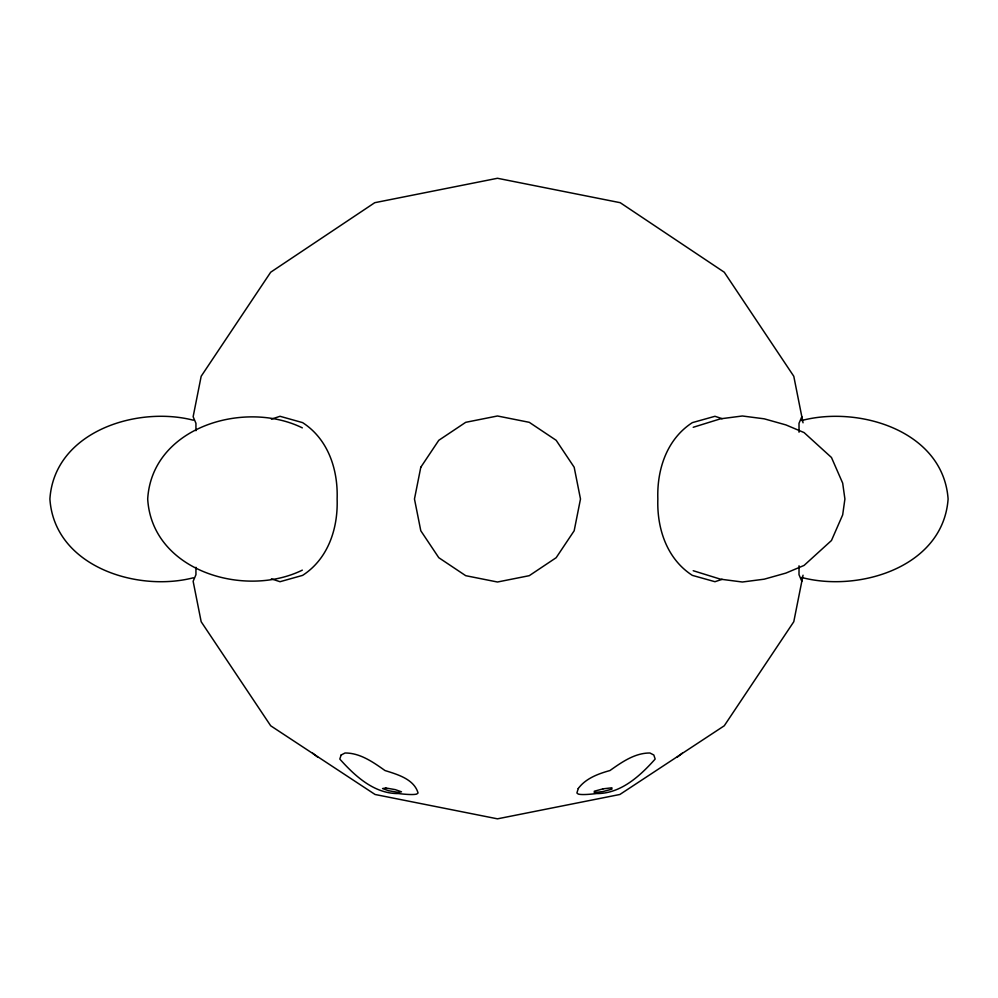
<?xml version="1.0" encoding="UTF-8"?>
<svg xmlns="http://www.w3.org/2000/svg" width="998" height="998" viewBox="0 0 998 998"><rect width="100%" height="100%" fill="white"/><g stroke="black" fill="none" stroke-linecap="round" stroke-linejoin="round"><path stroke-width="1.5" d="M195.932 430.712L195.945 423.314L193.138 416.715L201.172 376.271L270.695 272.217L374.749 202.694L497.478 178.28L620.22 202.694L724.261 272.217L793.784 376.271L803.041 422.803M799.036 565.804L799.011 574.686L801.831 581.285M803.041 575.197L793.784 621.729L724.261 725.783L619.87 794.483L497.478 818.834L375.086 794.483L270.695 725.783L201.172 621.729L193.138 581.285L195.945 574.686L195.932 567.288M801.831 416.715L799.011 423.314L799.036 432.196M682.245 753.203L677.143 757.257M693.211 427.281L720.481 418.823L742.362 415.991L764.231 418.823L785.937 424.923L804.076 432.583L831.471 457.496L842.674 483.119L844.907 499L842.674 514.881L831.471 540.504L804.076 565.417L785.937 573.077L764.231 579.177L742.362 582.009L720.481 579.177L693.211 570.719M302.332 570.132C244.834 598.413 152.008 571.23 147.692 499C152.008 426.77 244.834 399.587 302.332 427.868M271.394 419.148L280.014 416.291L302.606 422.628C328.23 439.182 338.135 469.671 337.124 499C338.135 528.329 328.23 558.818 302.606 575.372L280.014 581.709L271.394 578.852M722.128 579.327L714.955 581.709L692.35 575.372C666.739 558.818 656.834 528.329 657.844 499C656.834 469.671 666.739 439.182 692.35 422.628L714.955 416.291L722.128 418.673M193.313 577.792C136.788 592.388 54.366 566.303 49.9 499C54.366 431.697 136.788 405.612 193.313 420.208M801.531 420.57C858.554 405.388 943.172 430.662 948.1 499C943.172 567.338 858.554 592.612 801.531 577.43M317.813 757.257L312.711 753.203M420.794 467.239L414.469 499L420.794 530.761L438.783 557.695L465.717 575.684L497.478 582.009L529.252 575.684L556.173 557.695L574.174 530.761L580.487 499L574.174 467.239L556.173 440.305L529.252 422.316L497.478 415.991L465.717 422.316L438.783 440.305L420.794 467.239M578.241 788.532L576.906 792.986L578.241 794.059A38.161 4.89 -11.3 0 0 596.467 793.56C620.756 793.859 640.08 775.957 655.162 759.066L653.827 755.012L649.923 753.003C634.89 752.891 621.754 762.198 609.953 770.543C598.251 773.762 585.701 778.415 578.241 788.532M341.141 755.012L339.807 759.066C354.876 775.957 374.213 793.859 398.489 793.56A38.161 4.89 11.2 0 0 416.727 794.059L418.062 792.986C414.045 779.076 397.366 774.423 385.003 770.543C373.202 762.198 360.078 752.891 345.046 753.003L341.141 755.012M603.091 788.832L594.297 791.227L594.297 792.587L603.091 791.539L611.899 789.144L611.899 787.796L603.091 788.832M385.814 787.996L382.546 788.557L388.746 790.753L398.214 792.375L401.483 791.813L395.283 789.63L385.814 787.996"/></g></svg>
